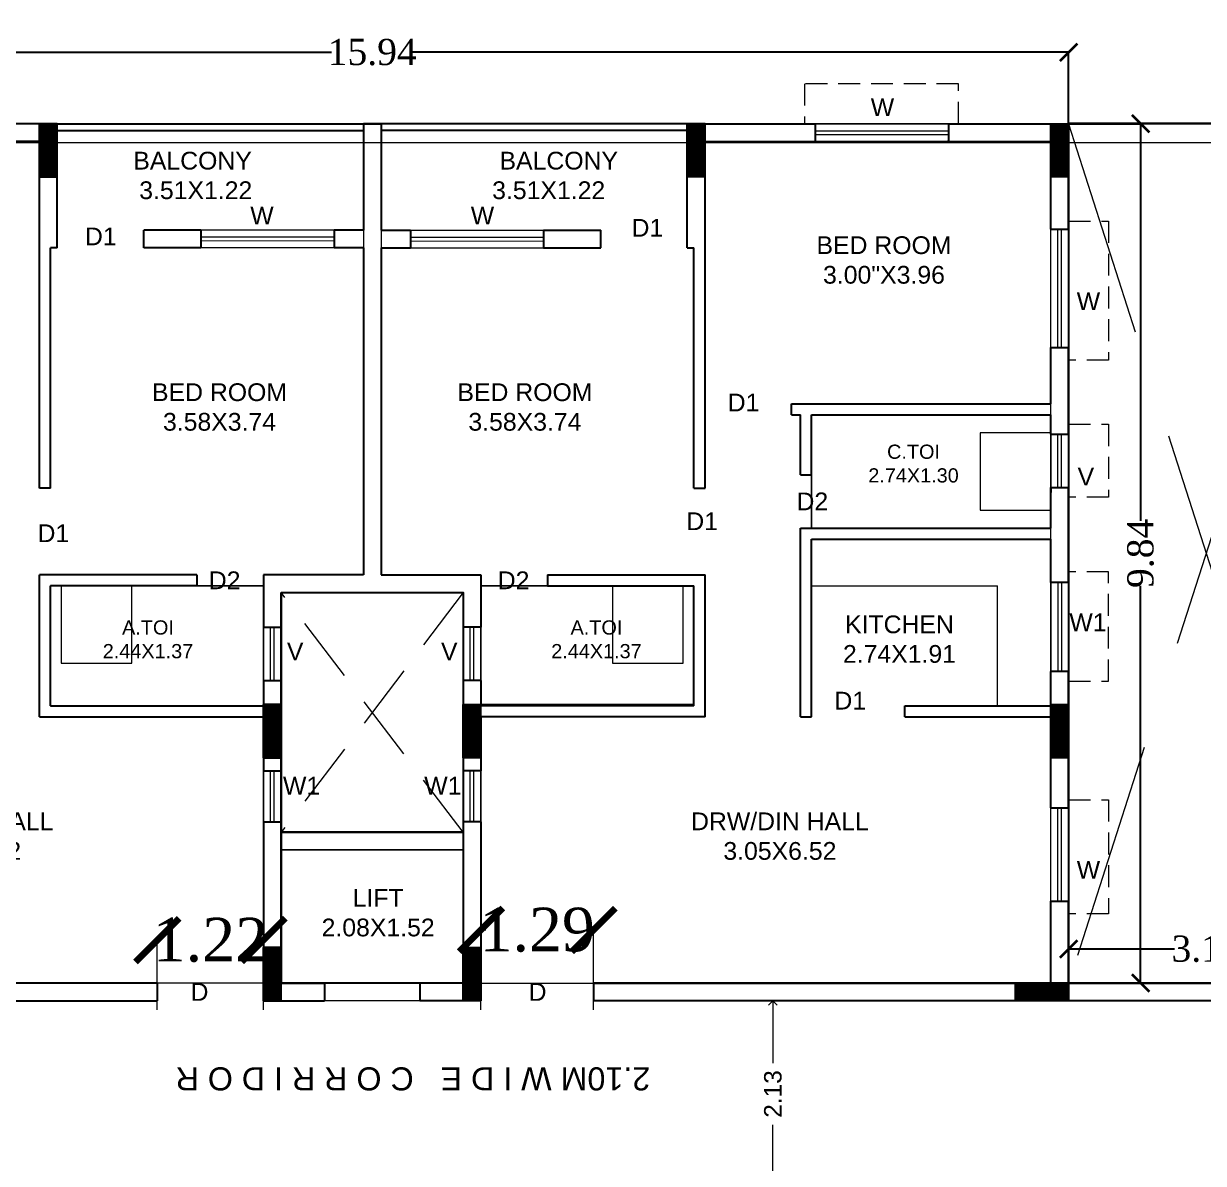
# Model space of a CAD drawing. Header units: metres. Extents: x 0 to 63445, y 32361 to 32804.
# Drawn here: x 63207.73 to 63221.24, y 32566.34 to 32579.39 of the extents above; entities that cross this region are included whole.
import ezdxf

# ---------------------------------------------------------------- set-up
doc = ezdxf.new("R2010")
doc.units = ezdxf.units.M
doc.header["$MEASUREMENT"] = 0
doc.header["$PDMODE"] = 34
doc.header["$PDSIZE"] = -10
for name, pattern in [('CONTINULUS', [0]), ('DASHED', [0.75, 0.5, -0.25]), ('DASHED2', [0.375, 0.25, -0.125])]:
    doc.linetypes.add(name, pattern=pattern)
doc.layers.get('0').update_dxf_attribs({"lineweight": 25})
doc.layers.add('BLK_1_FLR_6_BATH', color=3, linetype='Continuous', plot=False)
for name, color, linetype, lineweight in [('BLK_1_FLR_6_BLT_UP_AREA', 14, 'DASHED', 9), ('BLK_1_FLR_6_BLT_UP_AREA_DEDUCT', 41, 'DASHED', 9), ('BLK_1_FLR_6_EXIT_WIDTH_DOOR', 7, 'Continuous', 0), ('BLK_1_FLR_6_LIFT_3', 1, 'DASHED', 9), ('BLK_1_FLR_6_UNITFA', 7, 'Continuous', 0), ('BLK_1_FLR_6_WATER_CLOSET', 7, 'Continuous', 0), ('COLUMN', 1, 'Continuous', 30), ('elev', 252, 'Continuous', 20), ('hatch', 251, 'Continuous', 20), ('PASSAGE_DOUBLELOADED', 7, 'Continuous', 20), ('TEXT-2', 65, 'Continuous', 18), ('wall', 7, 'Continuous', 30), ('window', 154, 'Continuous', 9)]:
    doc.layers.add(name, color=color, linetype=linetype, lineweight=lineweight)
doc.layers.add('text', color=65, linetype='Continuous')
doc.styles.add('Arial', font='arial.ttf', dxfattribs={"height": 0.2})
doc.styles.add('AutoDCRFont', font='arial.ttf')
doc.styles.get("Standard").update_dxf_attribs({"font": 'arial.ttf', "height": 0.4})
doc.styles.add('style2', font='arial.ttf', dxfattribs={"height": 0.25})
doc.styles.add('TNR', font='times.ttf', dxfattribs={"height": 0.5})
doc.dimstyles.new('ARCHANA', dxfattribs={"dimscale": 0, "dimtxt": 0.5, "dimasz": 0.5, "dimexe": 0, "dimexo": 0, "dimgap": 0, "dimtad": 0, "dimzin": 0, "dimdsep": 46, "dimtxsty": 'TNR', "dimblk": 'ARCHTICK', "dimcen": 0.09, "dimclrd": 36, "dimclre": 36, "dimclrt": 7, "dimadec": 0, "dimazin": 0, "dimtfac": 1, "dimtofl": 0, "dimtmove": 0, "dimatfit": 3, "dimldrblk": 'ARCHTICK', "dimfxl": 1, "dimfrac": 2, "dimtolj": 1, "dimtzin": 0, "dimlwd": -1, "dimlwe": -1, "dimarcsym": 0})
doc.dimstyles.new('INT DIM', dxfattribs={"dimtxt": 0.3, "dimasz": 0.1, "dimexe": 0.18, "dimexo": 0.0625, "dimgap": 0.09, "dimtad": 0, "dimzin": 0, "dimdsep": 46, "dimtxsty": 'style2', "dimblk": 'OPEN90', "dimcen": 0.09, "dimse1": 1, "dimse2": 1, "dimclrd": 250, "dimclrt": 256, "dimadec": 0, "dimazin": 0, "dimtfac": 1, "dimtofl": 0, "dimtmove": 0, "dimatfit": 3, "dimfxl": 0.18, "dimtolj": 1, "dimtzin": 0, "dimlwd": -1, "dimarcsym": 0})

# ---------------------------------------------------------------- blocks, each defined once
blk = doc.blocks.new('A$C7D115503')
at = {"layer": 'COLUMN', "ltscale": 3}
h = blk.add_hatch(dxfattribs=at)
h.set_pattern_fill('ANSI31', color=256, style=0)
h.paths.add_polyline_path([(-14.36, -11.59), (-6.36, -11.59), (-6.36, 12.41), (-14.36, 12.41)])
at = {"layer": 'COLUMN', "ltscale": 0.05}
for p, q in [((-14.36, 12.41), (-6.36, 12.41)), ((-14.36, 12.41), (-14.36, -11.59)), ((-6.36, 12.41), (-6.36, -11.59)), ((-6.36, -11.59), (-14.36, -11.59))]:
    blk.add_line(p, q, dxfattribs=at)
blk = doc.blocks.new('_ArchTick')
at = {"color": 0, "linetype": 'ByBlock', "const_width": 0.15}
blk.add_lwpolyline([(-0.5, -0.5), (0.5, 0.5)], dxfattribs=at)
blk = doc.blocks.new('*D584')
at = {"layer": 'Defpoints', "color": 0, "ltscale": 0.5, "transparency": 16777216}
for p in [(63219.694, 32579.063), (63203.75, 32578.244), (63219.694, 32578.244)]:
    blk.add_point(p, dxfattribs=at)
at = {"layer": 'wall', "color": 36, "ltscale": 0.5, "transparency": 16777216}
for p, q in [((63203.75, 32578.244), (63203.75, 32579.063)), ((63203.75, 32579.063), (63211.257, 32579.063)), ((63219.694, 32579.063), (63212.187, 32579.063)), ((63219.694, 32578.244), (63219.694, 32579.063))]:
    blk.add_line(p, q, dxfattribs=at)
at = {"layer": 'wall', "color": 36, "ltscale": 0.5, "transparency": 16777216, "xscale": 0.2, "yscale": 0.2, "zscale": 0.2, "rotation": 180}
blk.add_blockref('_ArchTick', (63203.75, 32579.063), dxfattribs=at)
at = {"layer": 'wall', "color": 36, "ltscale": 0.5, "transparency": 16777216, "xscale": 0.2, "yscale": 0.2, "zscale": 0.2}
blk.add_blockref('_ArchTick', (63219.694, 32579.063), dxfattribs=at)
at = {"layer": 'wall', "color": 7, "ltscale": 0.5, "transparency": 16777216, "insert": (63211.722, 32579.063), "char_height": 0.5, "attachment_point": 5, "style": 'TNR'}
blk.add_mtext('\\A1;{\\H0.6x;15.94}', dxfattribs=at)
blk = doc.blocks.new('*D585')
at = {"layer": 'Defpoints', "color": 0, "ltscale": 0.5, "transparency": 16777216}
for p in [(63219.694, 32578.245), (63219.694, 32568.407), (63220.518, 32568.407)]:
    blk.add_point(p, dxfattribs=at)
at = {"layer": 'wall', "color": 36, "ltscale": 0.5, "transparency": 16777216}
for p, q in [((63219.694, 32578.245), (63220.518, 32578.245)), ((63220.518, 32578.245), (63220.518, 32573.697)), ((63220.518, 32568.407), (63220.518, 32572.955)), ((63219.694, 32568.407), (63220.518, 32568.407))]:
    blk.add_line(p, q, dxfattribs=at)
at = {"layer": 'wall', "color": 36, "ltscale": 0.5, "transparency": 16777216, "xscale": 0.2, "yscale": 0.2, "zscale": 0.2}
for p, rotation in [((63220.518, 32578.245), 90), ((63220.518, 32568.407), 270)]:
    blk.add_blockref('_ArchTick', p, dxfattribs=dict(at, rotation=rotation))
at = {"layer": 'wall', "color": 7, "ltscale": 0.5, "transparency": 16777216, "insert": (63220.518, 32573.326), "char_height": 0.5, "attachment_point": 5, "rotation": 90, "style": 'TNR'}
blk.add_mtext('\\A1;{\\H0.6x;9.84}', dxfattribs=at)
blk = doc.blocks.new('*D586')
at = {"layer": 'Defpoints', "color": 0, "ltscale": 0.5, "transparency": 16777216}
for p in [(63219.694, 32568.798), (63219.694, 32568.407), (63222.843, 32568.407)]:
    blk.add_point(p, dxfattribs=at)
at = {"layer": 'wall', "color": 36, "ltscale": 0.5, "transparency": 16777216}
for p, q in [((63219.694, 32568.407), (63219.694, 32568.798)), ((63219.694, 32568.798), (63220.904, 32568.798)), ((63222.843, 32568.798), (63221.632, 32568.798)), ((63222.843, 32568.407), (63222.843, 32568.798))]:
    blk.add_line(p, q, dxfattribs=at)
at = {"layer": 'wall', "color": 36, "ltscale": 0.5, "transparency": 16777216, "xscale": 0.2, "yscale": 0.2, "zscale": 0.2, "rotation": 180}
blk.add_blockref('_ArchTick', (63219.694, 32568.798), dxfattribs=at)
at = {"layer": 'wall', "color": 36, "ltscale": 0.5, "transparency": 16777216, "xscale": 0.2, "yscale": 0.2, "zscale": 0.2}
blk.add_blockref('_ArchTick', (63222.843, 32568.798), dxfattribs=at)
at = {"layer": 'wall', "color": 7, "ltscale": 0.5, "transparency": 16777216, "insert": (63221.268, 32568.798), "char_height": 0.5, "attachment_point": 5, "style": 'TNR'}
blk.add_mtext('\\A1;{\\H0.6x;3.15}', dxfattribs=at)
blk = doc.blocks.new('_Open90')
at = {"color": 0, "linetype": 'ByBlock', "lineweight": -2}
for p, q in [((0, 0), (-1, 0)), ((-0.5, 0.5), (0, 0)), ((0, 0), (-0.5, -0.5))]:
    blk.add_line(p, q, dxfattribs=at)
blk = doc.blocks.new('*D540')
at = {"layer": 'Defpoints', "color": 0, "linetype": 'CONTINULUS', "ltscale": 0.05, "transparency": 16777216}
for p in [(63215.61, 32568.204), (63216.309, 32568.204), (63215.85, 32566.07)]:
    blk.add_point(p, dxfattribs=at)
at = {"layer": 'PASSAGE_DOUBLELOADED', "color": 250, "ltscale": 0.05, "transparency": 16777216}
for p, q in [((63216.309, 32568.104), (63216.309, 32567.488)), ((63216.309, 32566.17), (63216.309, 32566.785))]:
    blk.add_line(p, q, dxfattribs=at)
at = {"layer": 'PASSAGE_DOUBLELOADED', "color": 250, "linetype": 'CONTINULUS', "ltscale": 0.05, "transparency": 16777216, "xscale": 0.1, "yscale": 0.1, "zscale": 0.1}
for p, rotation in [((63216.309, 32568.204), 90), ((63216.309, 32566.07), 270)]:
    blk.add_blockref('_Open90', p, dxfattribs=dict(at, rotation=rotation))
at = {"layer": 'PASSAGE_DOUBLELOADED', "linetype": 'CONTINULUS', "ltscale": 0.05, "transparency": 16777216, "insert": (63216.309, 32567.137), "char_height": 0.2, "attachment_point": 5, "rotation": 90, "style": 'Arial', "bg_fill": 3, "box_fill_scale": 1.25, "bg_fill_color": 256, "bg_fill_true_color": 13158600, "bg_fill_transparency": 0}
blk.add_mtext('\\A1;2.13', dxfattribs=at)
blk = doc.blocks.new('*D1042')
at = {"layer": 'BLK_1_FLR_6_EXIT_WIDTH_DOOR', "color": 36, "ltscale": 0.5, "transparency": 16777216}
for p, q in [((63209.262, 32568.102), (63209.262, 32568.899)), ((63209.262, 32568.899), (63209.282, 32568.899)), ((63210.477, 32568.899), (63210.457, 32568.899)), ((63210.477, 32568.102), (63210.477, 32568.899))]:
    blk.add_line(p, q, dxfattribs=at)
at = {"layer": 'Defpoints', "color": 0, "ltscale": 0.5, "transparency": 16777216}
for p in [(63210.477, 32568.899), (63209.262, 32568.102), (63210.477, 32568.102)]:
    blk.add_point(p, dxfattribs=at)
at = {"layer": 'BLK_1_FLR_6_EXIT_WIDTH_DOOR', "color": 36, "ltscale": 0.5, "transparency": 16777216, "xscale": 0.5, "yscale": 0.5, "zscale": 0.5, "rotation": 180}
blk.add_blockref('_ArchTick', (63209.262, 32568.899), dxfattribs=at)
at = {"layer": 'BLK_1_FLR_6_EXIT_WIDTH_DOOR', "color": 36, "ltscale": 0.5, "transparency": 16777216, "xscale": 0.5, "yscale": 0.5, "zscale": 0.5}
blk.add_blockref('_ArchTick', (63210.477, 32568.899), dxfattribs=at)
at = {"layer": 'BLK_1_FLR_6_EXIT_WIDTH_DOOR', "color": 7, "ltscale": 0.5, "transparency": 16777216, "insert": (63209.87, 32568.899), "char_height": 0.5, "attachment_point": 5, "style": 'TNR'}
blk.add_mtext('\\A1;1.22', dxfattribs=at)
blk = doc.blocks.new('*D1044')
at = {"layer": 'BLK_1_FLR_6_EXIT_WIDTH_DOOR', "color": 36, "ltscale": 0.5, "transparency": 16777216}
for p, q in [((63212.967, 32568.102), (63212.967, 32569.015)), ((63212.967, 32569.015), (63213.024, 32569.015)), ((63214.255, 32569.015), (63214.198, 32569.015)), ((63214.255, 32568.102), (63214.255, 32569.015))]:
    blk.add_line(p, q, dxfattribs=at)
at = {"layer": 'Defpoints', "color": 0, "ltscale": 0.5, "transparency": 16777216}
for p in [(63214.255, 32569.015), (63212.967, 32568.102), (63214.255, 32568.102)]:
    blk.add_point(p, dxfattribs=at)
at = {"layer": 'BLK_1_FLR_6_EXIT_WIDTH_DOOR', "color": 36, "ltscale": 0.5, "transparency": 16777216, "xscale": 0.5, "yscale": 0.5, "zscale": 0.5, "rotation": 180}
blk.add_blockref('_ArchTick', (63212.967, 32569.015), dxfattribs=at)
at = {"layer": 'BLK_1_FLR_6_EXIT_WIDTH_DOOR', "color": 36, "ltscale": 0.5, "transparency": 16777216, "xscale": 0.5, "yscale": 0.5, "zscale": 0.5}
blk.add_blockref('_ArchTick', (63214.255, 32569.015), dxfattribs=at)
at = {"layer": 'BLK_1_FLR_6_EXIT_WIDTH_DOOR', "color": 7, "ltscale": 0.5, "transparency": 16777216, "insert": (63213.611, 32569.015), "char_height": 0.5, "attachment_point": 5, "style": 'TNR'}
blk.add_mtext('\\A1;1.29', dxfattribs=at)

msp = doc.modelspace()

# ---------------------------------------------------------------- linework, layer by layer
at = {"layer": 'BLK_1_FLR_6_BATH', "color": 3}
for points in [[(63219.4908, 32574.9117), (63216.7513, 32574.9117), (63216.7513, 32573.6151), (63219.4908, 32573.6151)], [(63210.4774, 32572.9535), (63208.0389, 32572.9535), (63208.0389, 32571.5818), (63210.4774, 32571.5818)], [(63215.4052, 32572.9535), (63212.9667, 32572.9535), (63212.9667, 32571.5945), (63215.4052, 32571.5945)]]:
    msp.add_lwpolyline(points, close=True, dxfattribs=at)
at = {"layer": 'BLK_1_FLR_6_BLT_UP_AREA_DEDUCT', "color": 14, "linetype": 'Continuous'}
for points in [[(63222.8448, 32568.2024), (63219.6963, 32568.2024), (63219.6963, 32578.2443), (63222.8448, 32578.2443)], [(63212.7657, 32572.8773), (63210.6828, 32572.8773), (63210.6828, 32570.134), (63212.7657, 32570.134)], [(63210.6828, 32569.9308), (63212.7657, 32569.9308), (63212.7657, 32568.4067), (63210.6828, 32568.4067)]]:
    msp.add_lwpolyline(points, close=True, dxfattribs=at)
at = {"layer": 'BLK_1_FLR_6_LIFT_3', "color": 1, "linetype": 'CONTINULUS', "ltscale": 0.05}
msp.add_lwpolyline([(63212.7657, 32569.9308), (63210.6828, 32569.9308), (63210.6828, 32568.4067), (63212.7657, 32568.4067)], close=True, dxfattribs=at)
at = {"layer": 'BLK_1_FLR_6_UNITFA', "color": 3, "ltscale": 0.5}
for points in [[(63211.6204, 32578.1681), (63211.6204, 32573.0805), (63210.4773, 32573.0805), (63210.4773, 32568.4067), (63203.9532, 32568.4067), (63203.9532, 32578.0411), (63207.9881, 32578.0411), (63207.9881, 32578.1681), (63211.6204, 32578.1681)], [(63211.8236, 32578.1681), (63211.8236, 32573.0805), (63212.9666, 32573.0805), (63212.9666, 32568.4067), (63219.4908, 32568.4067), (63219.4908, 32578.0411), (63215.4559, 32578.0411), (63215.4559, 32578.1681), (63211.8236, 32578.1681)]]:
    msp.add_lwpolyline(points, close=True, dxfattribs=at)
at = {"layer": 'BLK_1_FLR_6_WATER_CLOSET', "color": 3}
for points in [[(63219.4908, 32574.7059), (63218.6821, 32574.7059), (63218.6821, 32573.8209), (63219.4908, 32573.8209)], [(63208.9689, 32572.9535), (63208.1603, 32572.9535), (63208.1603, 32572.0685), (63208.9689, 32572.0685)], [(63215.2804, 32572.9535), (63214.4717, 32572.9535), (63214.4717, 32572.0685), (63215.2804, 32572.0685)]]:
    msp.add_lwpolyline(points, close=True, dxfattribs=at)
at = {"layer": 'elev', "ltscale": 0.05}
for p in [(63216.7513, 32572.9535), (63218.8812, 32571.5818)]:
    msp.add_line(p, (63218.8812, 32572.9535), dxfattribs=at)
at = {"layer": 'elev', "linetype": 'DASHED2', "ltscale": 3}
for p, q in [((63212.7634, 32572.8773), (63210.6806, 32570.134)), ((63212.7634, 32570.134), (63210.6806, 32572.8773))]:
    msp.add_line(p, q, dxfattribs=at)
at = {"layer": 'hatch', "linetype": 'DASHED2', "ltscale": 10}
for p, q in [((63222.8426, 32578.2454), (63219.694, 32568.4067)), ((63219.694, 32578.2443), (63222.8426, 32568.4067))]:
    msp.add_line(p, q, dxfattribs=at)
at = {"layer": 'hatch'}
for p, q in [((63212.2681, 32568.4067), (63211.0489, 32568.4067)), ((63212.2681, 32568.2035), (63211.0489, 32568.2035))]:
    msp.add_line(p, q, dxfattribs=at)
at = {"layer": 'wall', "ltscale": 0.05}
for p, q in [((63207.9119, 32578.2443), (63206.6496, 32578.2443)), ((63207.9119, 32577.6347), (63207.9119, 32578.2443)), ((63207.9119, 32578.2443), (63211.6204, 32578.2443)), ((63207.9881, 32577.6347), (63207.9881, 32578.1681)), ((63207.9881, 32578.1681), (63211.6204, 32578.1681)), ((63211.8236, 32578.2443), (63211.6204, 32578.2443)), ((63211.6204, 32578.2443), (63211.8236, 32578.2443)), ((63211.6204, 32578.2443), (63211.6204, 32577.0251)), ((63211.6204, 32578.2443), (63211.8236, 32578.2443)), ((63211.6204, 32578.2443), (63211.6204, 32577.0251)), ((63211.8236, 32578.2443), (63211.6204, 32578.2443)), ((63211.8236, 32578.2443), (63211.8236, 32577.0251)), ((63215.5321, 32578.2443), (63211.8236, 32578.2443)), ((63211.8236, 32578.2443), (63211.8236, 32577.0251)), ((63215.4559, 32578.1681), (63211.8236, 32578.1681)), ((63215.4559, 32577.6347), (63215.4559, 32578.1681)), ((63215.5321, 32578.2443), (63216.7943, 32578.2443)), ((63215.5321, 32577.6347), (63215.5321, 32578.2443)), ((63218.3184, 32578.2443), (63219.694, 32578.2443)), ((63219.694, 32577.0369), (63219.694, 32578.2443)), ((63207.9119, 32578.0411), (63206.6496, 32578.0411)), ((63215.5321, 32578.0411), (63216.7943, 32578.0411)), ((63218.3184, 32578.0411), (63218.3184, 32578.0538)), ((63218.3184, 32578.0411), (63219.4908, 32578.0411)), ((63219.4908, 32577.0369), (63219.4908, 32578.0411)), ((63207.9119, 32574.0711), (63207.9119, 32577.6347)), ((63208.1151, 32576.8219), (63208.1151, 32577.6347)), ((63215.3289, 32576.8219), (63215.3289, 32577.6347)), ((63215.5321, 32574.0711), (63215.5321, 32577.6347)), ((63209.7616, 32577.0251), (63209.1057, 32577.0251)), ((63209.1057, 32576.8219), (63209.1057, 32577.0251)), ((63211.6204, 32577.0251), (63211.2857, 32577.0251)), ((63211.8236, 32577.0251), (63212.1583, 32577.0251)), ((63213.6823, 32577.0251), (63214.3383, 32577.0251)), ((63214.3383, 32576.8219), (63214.3383, 32577.0251)), ((63208.1151, 32576.8219), (63208.0389, 32576.8219)), ((63208.0389, 32574.0711), (63208.0389, 32576.8219)), ((63209.7616, 32576.8219), (63209.1057, 32576.8219)), ((63211.6204, 32576.8219), (63211.2857, 32576.8219)), ((63211.6204, 32576.8219), (63211.6204, 32573.0805)), ((63211.6204, 32576.8219), (63211.6204, 32573.0805)), ((63211.8236, 32576.8219), (63212.1583, 32576.8219)), ((63211.8236, 32576.8219), (63211.8236, 32573.0805)), ((63211.8236, 32576.8219), (63211.8236, 32573.0805)), ((63213.6823, 32576.8219), (63214.3383, 32576.8219)), ((63215.3289, 32576.8219), (63215.4051, 32576.8219)), ((63215.4051, 32574.0711), (63215.4051, 32576.8219)), ((63219.4908, 32575.0387), (63219.4908, 32575.6833)), ((63219.694, 32574.6898), (63219.694, 32575.6833)), ((63216.5227, 32575.0387), (63219.4908, 32575.0387)), ((63216.5227, 32574.9117), (63216.5227, 32575.0387)), ((63216.6243, 32575.0387), (63219.4908, 32575.0387)), ((63216.5227, 32574.9117), (63216.6243, 32574.9117)), ((63216.6243, 32574.2247), (63216.6243, 32574.9117)), ((63216.7513, 32574.9117), (63219.4908, 32574.9117)), ((63216.7513, 32574.9117), (63219.4908, 32574.9117)), ((63216.7513, 32574.2247), (63216.7513, 32574.9117)), ((63219.4908, 32574.6898), (63219.4908, 32574.9117)), ((63216.6243, 32574.2247), (63216.7513, 32574.2247)), ((63208.0389, 32574.0711), (63207.9119, 32574.0711)), ((63208.0389, 32574.0711), (63207.9119, 32574.0711)), ((63215.4051, 32574.0711), (63215.5321, 32574.0711)), ((63215.4051, 32574.0711), (63215.5321, 32574.0711)), ((63219.4908, 32573.6151), (63219.4908, 32574.0802)), ((63219.694, 32572.9913), (63219.694, 32574.0802)), ((63216.6243, 32573.6151), (63219.4908, 32573.6151)), ((63216.6243, 32571.4548), (63216.6243, 32573.6151)), ((63216.7513, 32573.4881), (63219.4908, 32573.4881)), ((63216.7513, 32571.4548), (63216.7513, 32573.4881)), ((63219.4908, 32572.9913), (63219.4908, 32573.4881)), ((63209.7153, 32573.0805), (63207.9119, 32573.0805)), ((63207.9119, 32571.4548), (63207.9119, 32573.0805)), ((63209.7153, 32573.0805), (63209.7153, 32572.9535)), ((63211.6204, 32573.0805), (63210.4773, 32573.0805)), ((63210.4773, 32573.0805), (63210.4773, 32572.4792)), ((63211.8236, 32573.0805), (63212.9666, 32573.0805)), ((63212.9666, 32573.0805), (63212.9666, 32572.4792)), ((63213.7286, 32573.0805), (63215.5321, 32573.0805)), ((63213.7286, 32573.0805), (63213.7286, 32572.9535)), ((63215.5321, 32571.4548), (63215.5321, 32573.0805)), ((63209.7153, 32572.9535), (63208.0389, 32572.9535)), ((63208.0389, 32571.5818), (63208.0389, 32572.9535)), ((63213.7286, 32572.9535), (63215.4051, 32572.9535)), ((63215.4051, 32571.5818), (63215.4051, 32572.9535)), ((63210.6806, 32572.8773), (63212.7634, 32572.8773)), ((63210.6806, 32572.8773), (63210.6806, 32572.4792)), ((63212.7634, 32572.8773), (63212.7634, 32572.4792)), ((63219.4908, 32571.5818), (63219.4908, 32571.9753)), ((63219.694, 32570.4116), (63219.694, 32571.9753)), ((63210.4773, 32571.8696), (63210.4773, 32571.5818)), ((63210.6806, 32571.8696), (63210.6806, 32570.8366)), ((63212.7634, 32571.8696), (63212.7634, 32570.8366)), ((63212.9666, 32571.8696), (63212.9666, 32571.5818)), ((63208.0389, 32571.5818), (63210.4773, 32571.5818)), ((63215.4051, 32571.5818), (63212.9666, 32571.5818)), ((63217.8182, 32571.4548), (63217.8182, 32571.5818)), ((63217.8182, 32571.5818), (63219.4908, 32571.5818)), ((63207.9119, 32571.4548), (63210.4773, 32571.4548)), ((63210.4773, 32571.4548), (63210.4773, 32570.8366)), ((63215.5321, 32571.4548), (63212.9666, 32571.4548)), ((63212.9666, 32571.4548), (63212.9666, 32570.8366)), ((63216.6243, 32571.4548), (63216.7513, 32571.4548)), ((63217.8182, 32571.4548), (63219.4908, 32571.4548)), ((63219.4908, 32570.4116), (63219.4908, 32571.4548)), ((63210.4773, 32570.2524), (63210.4773, 32568.2035)), ((63210.6806, 32570.2524), (63210.6806, 32570.134)), ((63212.7634, 32570.2524), (63212.7634, 32570.134)), ((63212.9666, 32570.2524), (63212.9666, 32568.2035)), ((63210.6806, 32570.134), (63210.6806, 32568.4067)), ((63212.7634, 32570.134), (63212.7634, 32568.4067)), ((63219.4908, 32568.4067), (63219.4908, 32569.3448)), ((63219.694, 32568.4067), (63219.694, 32569.3448)), ((63209.262, 32568.4067), (63203.9532, 32568.4067)), ((63209.262, 32568.4067), (63209.262, 32568.2035)), ((63214.2547, 32568.4067), (63219.4908, 32568.4067)), ((63214.2547, 32568.4067), (63214.2547, 32568.2035))]:
    msp.add_line(p, q, dxfattribs=at)
at = {"layer": 'wall', "ltscale": 3}
for p, q in [((63216.7943, 32578.2443), (63216.7943, 32578.0411)), ((63218.3184, 32578.2443), (63218.3184, 32578.0411)), ((63209.7616, 32577.0251), (63209.7616, 32576.8219)), ((63211.2857, 32577.0251), (63211.2857, 32576.8219)), ((63212.1583, 32577.0251), (63212.1583, 32576.8219)), ((63213.6823, 32577.0251), (63213.6823, 32576.8219)), ((63219.4908, 32577.0369), (63219.694, 32577.0369)), ((63219.4908, 32575.6833), (63219.694, 32575.6833)), ((63219.4908, 32574.6898), (63219.694, 32574.6898)), ((63219.4908, 32574.0802), (63219.694, 32574.0802)), ((63219.694, 32572.9913), (63219.4908, 32572.9913)), ((63210.4773, 32572.4792), (63210.6806, 32572.4792)), ((63212.9666, 32572.4792), (63212.7634, 32572.4792)), ((63219.694, 32571.9753), (63219.4908, 32571.9753)), ((63210.4773, 32571.8696), (63210.6806, 32571.8696)), ((63212.9666, 32571.8696), (63212.7634, 32571.8696)), ((63210.4773, 32570.8366), (63210.6806, 32570.8366)), ((63212.9666, 32570.8366), (63212.7634, 32570.8366)), ((63219.4908, 32570.4116), (63219.694, 32570.4116)), ((63210.4773, 32570.2524), (63210.6806, 32570.2524)), ((63212.9666, 32570.2524), (63212.7634, 32570.2524)), ((63219.4908, 32569.3448), (63219.694, 32569.3448))]:
    msp.add_line(p, q, dxfattribs=at)
at = {"layer": 'wall'}
for p, q in [((63222.8426, 32578.2454), (63219.694, 32578.2454)), ((63212.7634, 32570.134), (63210.6806, 32570.134)), ((63212.7634, 32570.134), (63210.6806, 32570.134)), ((63210.6806, 32568.4067), (63211.1759, 32568.4067)), ((63211.1759, 32568.4067), (63211.1759, 32568.2035)), ((63212.7634, 32568.4067), (63212.2681, 32568.4067)), ((63212.2681, 32568.4067), (63212.2681, 32568.2035)), ((63222.8426, 32568.4067), (63214.2547, 32568.4067)), ((63210.4773, 32568.2035), (63211.1759, 32568.2035)), ((63212.9666, 32568.2035), (63212.2681, 32568.2035)), ((63222.8426, 32568.2035), (63214.2547, 32568.2035))]:
    msp.add_line(p, q, dxfattribs=at)
at = {"layer": 'wall', "ltscale": 0.1}
for p, q in [((63219.4908, 32574.0802), (63219.4908, 32574.0224)), ((63210.4773, 32571.8696), (63210.4773, 32571.8118)), ((63212.9666, 32571.8696), (63212.9666, 32571.8118))]:
    msp.add_line(p, q, dxfattribs=at)
at = {"layer": 'wall', "ltscale": 0.5}
msp.add_line((63204.3596, 32568.2035), (63209.262, 32568.2035), dxfattribs=at)
msp.add_lwpolyline([(63184.3601, 32578.2454), (63200.3042, 32578.2454), (63200.3042, 32568.4067), (63203.7499, 32568.4067), (63203.7499, 32578.2443), (63219.694, 32578.2454), (63219.694, 32568.4067), (63222.8426, 32568.4067)], dxfattribs=at)
for points in [[(63210.6806, 32572.8773), (63212.7634, 32572.8773), (63212.7634, 32570.134), (63210.6806, 32570.134)], [(63210.6806, 32570.134), (63212.7634, 32570.134), (63212.7634, 32568.4067), (63210.6806, 32568.4067)]]:
    msp.add_lwpolyline(points, close=True, dxfattribs=at)
at = {"layer": 'window'}
for p, q in [((63216.7943, 32578.2443), (63218.3175, 32578.2443)), ((63216.7943, 32578.1644), (63218.3175, 32578.1644)), ((63216.7943, 32578.1211), (63218.3175, 32578.1211)), ((63216.7943, 32578.0411), (63218.3175, 32578.0411)), ((63211.2857, 32577.0251), (63209.7616, 32577.0251)), ((63212.1583, 32577.0251), (63213.6823, 32577.0251)), ((63219.4908, 32575.6833), (63219.4908, 32577.0369)), ((63219.5708, 32575.6833), (63219.5708, 32577.0369)), ((63219.6141, 32575.6833), (63219.6141, 32577.0369)), ((63219.694, 32575.6833), (63219.694, 32577.0369)), ((63211.2857, 32576.9452), (63209.7625, 32576.9452)), ((63211.2857, 32576.9018), (63209.7625, 32576.9019)), ((63211.2857, 32576.8219), (63209.7625, 32576.8219)), ((63212.1583, 32576.9452), (63213.6814, 32576.9452)), ((63212.1583, 32576.9018), (63213.6814, 32576.9019)), ((63212.1583, 32576.8219), (63213.6814, 32576.8219)), ((63219.4908, 32574.6889), (63219.4908, 32574.6898)), ((63219.4908, 32574.0802), (63219.4908, 32574.6898)), ((63219.5708, 32574.0802), (63219.5708, 32574.6898)), ((63219.5708, 32574.6889), (63219.5708, 32574.6898)), ((63219.6141, 32574.0802), (63219.6141, 32574.6898)), ((63219.6141, 32574.6889), (63219.6141, 32574.6898)), ((63219.694, 32574.6889), (63219.694, 32574.6898)), ((63219.694, 32574.0802), (63219.694, 32574.6898)), ((63219.4908, 32572.9913), (63219.4908, 32571.9753)), ((63219.5708, 32572.9913), (63219.5708, 32571.9753)), ((63219.6141, 32572.9913), (63219.6141, 32571.9753)), ((63219.694, 32572.9913), (63219.694, 32571.9753)), ((63210.4773, 32572.4783), (63210.4773, 32572.4792)), ((63210.4773, 32571.8696), (63210.4773, 32572.4783)), ((63210.5573, 32572.4783), (63210.5573, 32572.4792)), ((63210.5573, 32571.8696), (63210.5573, 32572.4783)), ((63210.6006, 32571.8696), (63210.6006, 32572.4783)), ((63210.6007, 32572.4783), (63210.6007, 32572.4792)), ((63210.6806, 32572.4783), (63210.6806, 32572.4792)), ((63210.6806, 32571.8696), (63210.6806, 32572.4783)), ((63212.7634, 32572.4783), (63212.7634, 32572.4792)), ((63212.7634, 32571.8696), (63212.7634, 32572.4783)), ((63212.8433, 32572.4783), (63212.8433, 32572.4792)), ((63212.8433, 32571.8696), (63212.8433, 32572.4783)), ((63212.8866, 32572.4783), (63212.8866, 32572.4792)), ((63212.8867, 32571.8696), (63212.8867, 32572.4783)), ((63212.9666, 32572.4783), (63212.9666, 32572.4792)), ((63212.9666, 32571.8696), (63212.9666, 32572.4783)), ((63210.4773, 32571.8696), (63210.4773, 32571.8696)), ((63212.9666, 32571.8696), (63212.9666, 32571.8696)), ((63210.4773, 32570.2524), (63210.4773, 32570.8357)), ((63210.5573, 32570.2576), (63210.5573, 32570.8357)), ((63210.6006, 32570.2576), (63210.6006, 32570.8357)), ((63210.6806, 32570.2576), (63210.6806, 32570.8357)), ((63212.7634, 32570.2576), (63212.7634, 32570.8357)), ((63212.8433, 32570.2576), (63212.8433, 32570.8357)), ((63212.8867, 32570.2576), (63212.8867, 32570.8357)), ((63212.9666, 32570.2524), (63212.9666, 32570.8357)), ((63219.4908, 32569.3448), (63219.4908, 32570.4116)), ((63219.5708, 32569.35), (63219.5708, 32570.4107)), ((63219.6141, 32569.35), (63219.6141, 32570.4107)), ((63219.694, 32569.35), (63219.694, 32570.4107))]:
    msp.add_line(p, q, dxfattribs=at)
at = {"layer": 'window', "color": 8, "linetype": 'DASHED2'}
for points in [[(63218.4326, 32578.2443), (63218.4326, 32578.7015), (63216.6705, 32578.7015), (63216.6705, 32578.2443)], [(63219.694, 32577.1306), (63220.1512, 32577.1306), (63220.1512, 32575.5389), (63219.694, 32575.5389)], [(63219.694, 32574.8049), (63220.1512, 32574.8049), (63220.1512, 32573.971), (63219.694, 32573.971)], [(63219.694, 32571.8611), (63220.1512, 32571.8611), (63220.1512, 32573.1152), (63219.694, 32573.1152)], [(63219.694, 32570.5053), (63220.1512, 32570.5053), (63220.1512, 32569.2004), (63219.694, 32569.2004)]]:
    msp.add_lwpolyline(points, dxfattribs=at)

# ---------------------------------------------------------------- block references
at = {"layer": 'COLUMN', "ltscale": 0.05, "yscale": 0.025400733691282, "zscale": 0.025400733691282}
for p, xscale, rotation in [((63208.2767, 32577.9501), -0.025400733691282, 180), ((63215.1673, 32577.9501), 0.025400733691282, 180), ((63219.3292, 32577.9501), 0.025400733691282, 180), ((63210.8422, 32571.3003), -0.025400733691282, 180), ((63212.6018, 32571.3003), 0.025400733691282, 180), ((63219.3292, 32571.3003), 0.025400733691282, 180), ((63210.8422, 32568.5189), -0.025400733691282, 180), ((63212.6018, 32568.5189), 0.025400733691282, 180), ((63219.3787, 32568.0419), 0.025400733691282, 270)]:
    msp.add_blockref('A$C7D115503', p, dxfattribs=dict(at, xscale=xscale, rotation=rotation))

# ---------------------------------------------------------------- texts
at = {"layer": 'text'}
for s, insert, char_height, width, attachment_point in [('\\pxqc; BALCONY\\P\\pq*;3.51X1.22', (63210.349, 32577.9234), 0.203206, 1.445887, 3), ('\\pxqc; BALCONY\\P\\pq*;3.51X1.22', (63213.0949, 32577.9234), 0.203206, 1.445887, 1), ('\\pxqc;D1', (63217.8059, 32576.9514), 0.20321, 5.867919, 9), ('\\pxqc;D1', (63211.5487, 32576.8528), 0.20321, 5.867919, 9), ('\\pxqc;BED ROOM\\P3.00"X3.96', (63220.3745, 32576.9556), 0.203206, 5.588511, 3), ('\\pxqc;BED ROOM\\P3.58X3.74', (63207.1797, 32575.2726), 0.203206, 5.588511, 1), ('\\pxqc;BED ROOM\\P3.58X3.74', (63216.2643, 32575.2726), 0.203206, 5.588511, 3), ('\\pxqc;D1', (63218.9065, 32574.951), 0.20321, 5.867919, 9), ('\\pxqc;C.TOI\\P2.74X1.30', (63220.1512, 32574.5708), 0.162565, 4.465728, 3), ('\\pxqc;D2', (63219.694, 32573.8193), 0.20321, 5.867919, 9), ('\\pxqc;D1', (63218.4326, 32573.592), 0.20321, 5.867919, 9), ('\\pxqc;D1', (63211.0061, 32573.4548), 0.20321, 5.867919, 9), ('\\pxqc;D2', (63212.9666, 32572.9161), 0.20321, 5.867919, 9), ('\\pxqc;D2', (63216.2741, 32572.9161), 0.20321, 5.867919, 9), ('\\pxqc;A.TOI\\P2.44X1.37', (63206.9223, 32572.559), 0.162565, 4.465728, 1), ('\\pxqc;A.TOI\\P2.44X1.37', (63216.5217, 32572.559), 0.162565, 4.465728, 3), ('\\pxqc;KITCHEN\\P2.74X1.91', (63220.5518, 32572.615), 0.203206, 5.588511, 3), ('\\pxqc;D1', (63220.128, 32571.5384), 0.20321, 5.867919, 9), ('\\pxqc;DRW/DIN HALL\\P3.05X6.52', (63204.2611, 32570.36), 0.203206, 5.588511, 1), ('\\pxqc;DRW/DIN HALL\\P3.05X6.52', (63219.1829, 32570.36), 0.203206, 5.588511, 3), ('\\pxqc;LIFT\\P2.08X1.52', (63214.5587, 32569.4836), 0.20321, 5.537709, 3), ('\\pxqc;D', (63212.6787, 32568.2035), 0.20321, 5.867919, 9), ('\\pxqc;D', (63216.5485, 32568.2035), 0.20321, 5.867919, 9)]:
    msp.add_mtext(s, dxfattribs=dict(at, insert=insert, char_height=char_height, width=width, attachment_point=attachment_point))
at = {"layer": 'text', "insert": (63208.6868, 32567.4463), "char_height": 0.264168, "width": 7.000896, "attachment_point": 9, "rotation": 180}
msp.add_mtext('\\pxqc;2.10M W I D E   C O R R I D O R', dxfattribs=at)
at = {"layer": 'TEXT-2', "width": 0.183842, "style": 'AutoDCRFont'}
for s, insert, char_height, attachment_point in [('W', (63217.4288, 32578.5341), 0.2032, 1), ('W', (63210.5937, 32577.2953), 0.2032, 3), ('W', (63212.8503, 32577.2953), 0.2032, 1), ('W', (63219.7866, 32576.3133), 0.2032, 1), ('V', (63219.7965, 32574.3061), 0.2032, 1), ('W1', (63219.7022, 32572.6377), 0.20321, 1), ('V', (63210.9348, 32572.3049), 0.2032, 3), ('V', (63212.5091, 32572.3049), 0.2032, 1), ('W1', (63211.1264, 32570.7679), 0.20321, 3), ('W1', (63212.3175, 32570.7679), 0.20321, 1), ('W', (63219.7866, 32569.8052), 0.2032, 1)]:
    msp.add_mtext(s, dxfattribs=dict(at, insert=insert, char_height=char_height, attachment_point=attachment_point))

# ---------------------------------------------------------------- dimensions: what is measured, and where the dimension line sits
at = {"layer": 'BLK_1_FLR_6_EXIT_WIDTH_DOOR', "color": 1, "ltscale": 0.5}
for base, p1, p2, picture, middle in [((63214.2547, 32569.0154), (63212.9666, 32568.1019), (63214.2547, 32568.1019), '*D1044', (63213.6107, 32569.0154)), ((63210.4773, 32568.8991), (63209.262, 32568.1019), (63210.4773, 32568.1019), '*D1042', (63209.8697, 32568.8991))]:
    dim = msp.add_linear_dim(base=base, p1=p1, p2=p2, dimstyle='ARCHANA', override={"dimscale": 1, "dimfxl": 6, "dimarcsym": 1}, dxfattribs=at)
    dim.commit()
    dim.dimension.update_dxf_attribs({"geometry": picture, "text_midpoint": middle})
at = {"layer": 'wall', "ltscale": 0.5}
for base, p1, p2, picture, middle in [((63219.694, 32579.0625), (63203.7499, 32578.2443), (63219.694, 32578.2443), '*D584', (63211.722, 32579.0625)), ((63219.694, 32568.7985), (63222.8426, 32568.4067), (63219.694, 32568.4067), '*D586', (63221.2683, 32568.7985))]:
    dim = msp.add_linear_dim(base=base, p1=p1, p2=p2, text='{\\H0.6x;<>}', dimstyle='ARCHANA', override={"dimscale": 1, "dimtxt": 0.3, "dimasz": 0.2, "dimfxl": 6, "dimarcsym": 1}, dxfattribs=at)
    dim.commit()
    dim.dimension.update_dxf_attribs({"geometry": picture, "text_midpoint": middle})
dim = msp.add_linear_dim(base=(63220.5182, 32568.4067), p1=(63219.694, 32578.2454), p2=(63219.694, 32568.4067), angle=90, text='{\\H0.6x;<>}', dimstyle='ARCHANA', override={"dimscale": 1, "dimtxt": 0.3, "dimasz": 0.2, "dimfxl": 6, "dimarcsym": 1}, dxfattribs=at)
dim.commit()
dim.dimension.update_dxf_attribs({"geometry": '*D585', "text_midpoint": (63220.5182, 32573.3261)})

# ---------------------------------------------------------------- next in the draw order: dimensions: what is measured, and where the dimension line sits
at = {"layer": 'PASSAGE_DOUBLELOADED', "color": 2, "linetype": 'CONTINULUS', "ltscale": 0.05}
dim = msp.add_linear_dim(base=(63216.3089, 32568.2035), p1=(63215.8505, 32566.0699), p2=(63215.6103, 32568.2035), angle=90, dimstyle='INT DIM', override={"dimtxt": 0.2, "dimtxsty": 'Arial', "dimfxl": 0.125, "dimtfill": 1, "dimtfillclr": 7, "dimarcsym": 1}, dxfattribs=at)
dim.commit()
dim.dimension.update_dxf_attribs({"geometry": '*D540', "text_midpoint": (63216.3089, 32567.1367)})

# ---------------------------------------------------------------- next in the draw order: linework, layer by layer
at = {"layer": 'BLK_1_FLR_6_BLT_UP_AREA', "color": 14, "linetype": 'CONTINULUS', "ltscale": 0.05}
msp.add_lwpolyline([(63170.7849, 32555.8098), (63233.0445, 32555.8098), (63233.0445, 32557.4187), (63233.6541, 32557.4187), (63233.6541, 32559.2687), (63234.1637, 32559.2687), (63234.1637, 32565.6993), (63233.0445, 32565.6993), (63233.0445, 32568.1378), (63234.1637, 32568.1378), (63234.1637, 32574.5684), (63233.6541, 32574.5684), (63233.6541, 32576.4184), (63233.0445, 32576.4184), (63233.0445, 32578.0273), (63170.7849, 32578.0273)], dxfattribs=at)

doc.saveas('drawing.dxf')
